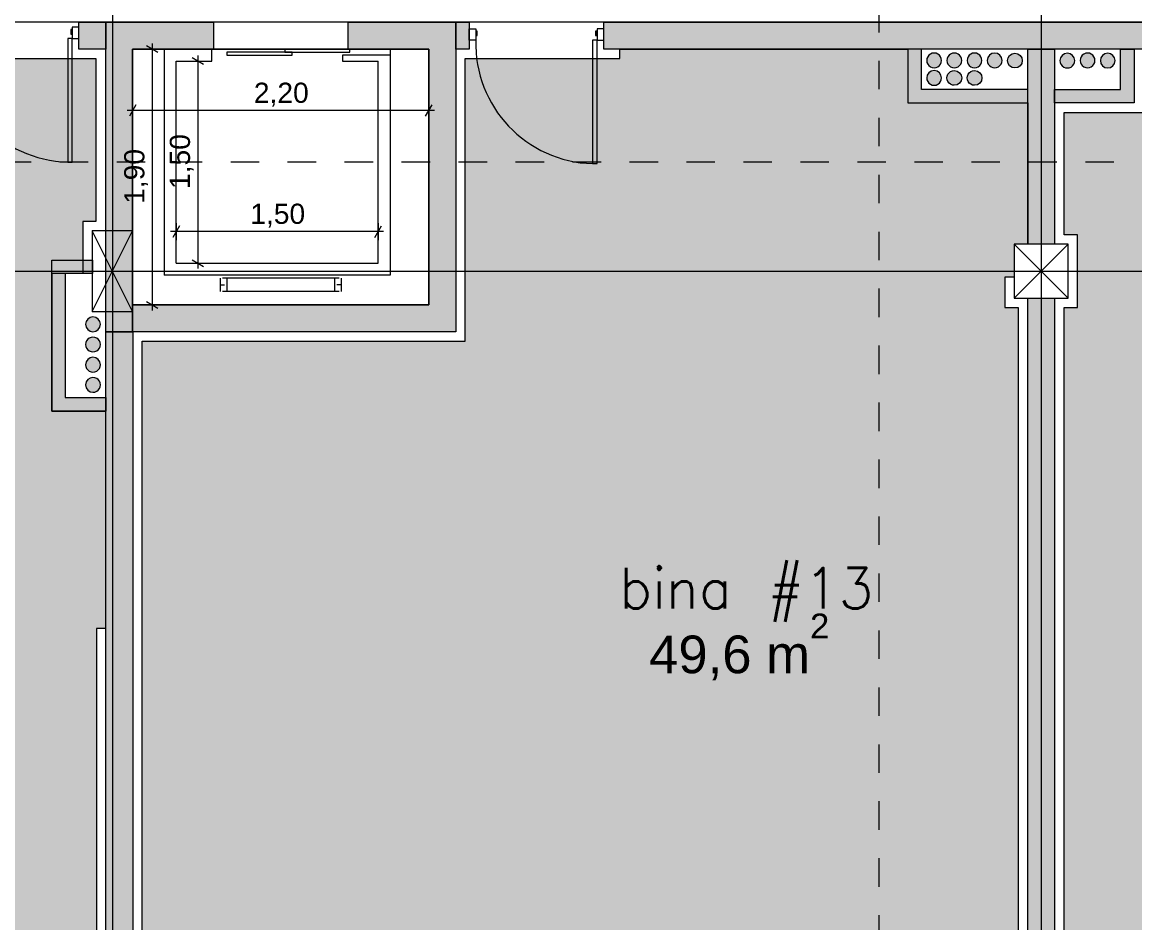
# Model space of a CAD drawing. Header units: metres. Extents: x 476297 to 476657, y 4620828 to 4621206.
# Drawn here: x 476417.79 to 476426.05, y 4621104.11 to 4621110.8 of the extents above; entities that cross this region are included whole.
import ezdxf

# ---------------------------------------------------------------- set-up
doc = ezdxf.new("R2010")
doc.units = ezdxf.units.M
doc.header["$MEASUREMENT"] = 0
doc.linetypes.add('Dashed', pattern=[0.42333333333324, 0.21166666666662, -0.21166666666662])
for name, color, linetype in [('2D Drafting - General_Pen_No__1', 7, 'Continuous'), ('2D Drafting - General_Pen_No__1_Pen_No__7', 7, 'Continuous'), ('2D Drafting - General_Pen_No__250_Pen_No__7', 7, 'Continuous'), ('Annotation - Text_Pen_No__7', 7, 'Continuous'), ('Doors_Pen_No__7_Pen_No__7', 7, 'Continuous'), ('G-Anno-Nplt', 7, 'Continuous'), ('New0_Pen_No__250', 7, 'Continuous'), ('New2D Drafting - General_Pen_No__250_Pen_No__7', 7, 'Continuous'), ('NewR03_Nakveti', 7, 'Continuous'), ('Newshenobebi', 7, 'Continuous'), ('shaxtebi da milebi_Pen_No__1_Pen_No__1', 7, 'Continuous'), ('shaxtebi da milebi_Pen_No__5_Pen_No__5', 7, 'Continuous'), ('zoma', 7, 'Continuous'), ('zoma_Pen_No__5', 7, 'Continuous')]:
    doc.layers.add(name, color=color, linetype=linetype)
doc.styles.add('GENERATED_STYLE_1', font='arial.ttf')
doc.styles.add('GENERATED_STYLE_2', font='arial.ttf')
doc.dimstyles.new('GENERATED_STYLE__1', dxfattribs={"dimtxt": 0.2, "dimasz": 0.0644213309708986, "dimexe": 0.18, "dimexo": 0.003, "dimgap": 0.09, "dimtad": 1, "dimtih": 1, "dimtoh": 1, "dimzin": 0, "dimdsep": 46, "dimtxsty": 'GENERATED_STYLE_2', "dimblk": 'ARROWHEAD_2', "dimblk1": 'ARROWHEAD_2', "dimblk2": 'ARROWHEAD_2', "dimcen": 0.09, "dimclrd": 142, "dimclre": 142, "dimclrt": 142, "dimadec": 0, "dimazin": 0, "dimtfac": 1, "dimtdec": 4, "dimtmove": 0, "dimatfit": 3, "dimfxl": 1, "dimtolj": 1, "dimtzin": 0, "dimarcsym": 0})
doc.dimstyles.new('GENERATED_STYLE__7', dxfattribs={"dimtxt": 0.15, "dimasz": 0.0644213309708986, "dimexe": 0.18, "dimexo": 0.003, "dimgap": 0.09, "dimtad": 1, "dimzin": 0, "dimdsep": 46, "dimtxsty": 'GENERATED_STYLE_2', "dimblk": 'ARROWHEAD_2', "dimblk1": 'ARROWHEAD_2', "dimblk2": 'ARROWHEAD_2', "dimcen": 0.09, "dimclrd": 142, "dimclre": 142, "dimclrt": 142, "dimadec": 0, "dimazin": 0, "dimtfac": 1, "dimtdec": 4, "dimtmove": 0, "dimatfit": 3, "dimfxl": 1, "dimtolj": 1, "dimtzin": 0, "dimarcsym": 0})
doc.dimstyles.new('GENERATED_STYLE__8', dxfattribs={"dimtxt": 0.15, "dimasz": 0.0644213309708986, "dimexe": 0.18, "dimexo": 0.003, "dimgap": 0.09, "dimtad": 1, "dimtih": 1, "dimtoh": 1, "dimzin": 0, "dimdsep": 46, "dimtxsty": 'GENERATED_STYLE_2', "dimblk": 'ARROWHEAD_2', "dimblk1": 'ARROWHEAD_2', "dimblk2": 'ARROWHEAD_2', "dimcen": 0.09, "dimclrd": 142, "dimclre": 142, "dimclrt": 142, "dimadec": 0, "dimazin": 0, "dimtfac": 1, "dimtdec": 4, "dimtmove": 0, "dimatfit": 3, "dimfxl": 1, "dimtolj": 1, "dimtzin": 0, "dimarcsym": 0})

# ---------------------------------------------------------------- blocks, each defined once
blk = doc.blocks.new('*D300', base_point=(476844.5271483883, 4621385.791044046))
at = {"layer": 'zoma', "color": 142, "linetype": 'Continuous', "lineweight": 0, "transparency": 16777216}
for p, q in [((476418.6865897634, 4621110.598320831), (476418.8137371272, 4621110.598320849)), ((476418.7925459034, 4621110.573851336), (476418.7077809873, 4621110.622790344)), ((476418.7501634395, 4621110.63977088), (476418.7501634453, 4621110.59832084)), ((476418.7501634453, 4621110.59832084), (476418.7501637125, 4621108.698555743)), ((476418.6865900307, 4621108.698555734), (476418.8137373944, 4621108.698555752)), ((476418.7077812545, 4621108.723025247), (476418.7925461706, 4621108.674086239)), ((476418.7501637125, 4621108.698555743), (476418.7501637184, 4621108.657105703))]:
    blk.add_line(p, q, dxfattribs=at)
at = {"layer": 'zoma', "color": 142, "lineweight": 0, "transparency": 16777216, "insert": (476418.7201636058, 4621109.448894781), "char_height": 0.15, "attachment_point": 7, "rotation": 90.00000805971227, "style": 'GENERATED_STYLE_2'}
blk.add_mtext('\\A1;{\\pql;\\fArial CYR|b0|i0|c204|p34;1,90}', dxfattribs=at)
blk = doc.blocks.new('ARROWHEAD_2')
at = {"color": 0, "linetype": 'Continuous', "lineweight": 0}
for p, q in [((0, 0), (-1, 0)), ((-0.3781315, -0.655), (0.3781315, 0.655))]:
    blk.add_line(p, q, dxfattribs=at)
blk = doc.blocks.new('*D301', base_point=(476844.5271483883, 4621385.791044046))
at = {"layer": 'zoma', "color": 142, "linetype": 'Continuous', "lineweight": 0, "transparency": 16777216}
for p, q in [((476418.6297144373, 4621110.184089177), (476418.5807754289, 4621110.099324262)), ((476418.6052449241, 4621110.205280402), (476418.605244942, 4621110.078133037)), ((476420.7807754289, 4621110.099324571), (476420.8297144373, 4621110.184089487)), ((476420.8052449242, 4621110.205280711), (476420.805244942, 4621110.078133347)), ((476418.6052449331, 4621110.141706719), (476418.5637948925, 4621110.141706713)), ((476420.8052449331, 4621110.141707029), (476418.6052449331, 4621110.141706719)), ((476420.8466949736, 4621110.141707035), (476420.8052449331, 4621110.141707029))]:
    blk.add_line(p, q, dxfattribs=at)
at = {"layer": 'zoma', "color": 142, "lineweight": 0, "transparency": 16777216, "insert": (476419.5057014229, 4621110.171706847), "char_height": 0.15, "attachment_point": 7, "rotation": 8.059712223221694e-06, "style": 'GENERATED_STYLE_2'}
blk.add_mtext('\\A1;{\\pql;\\fArial CYR|b0|i0|c204|p34;2,20}', dxfattribs=at)
blk = doc.blocks.new('*D302', base_point=(476844.5271483883, 4621385.791044046))
at = {"layer": 'zoma', "color": 142, "linetype": 'Continuous', "lineweight": 0, "transparency": 16777216}
for p, q in [((476419.0255276155, 4621110.508869683), (476419.1526749793, 4621110.508869701)), ((476419.1314837554, 4621110.484400188), (476419.0467188394, 4621110.533339196)), ((476419.0891012916, 4621110.550319733), (476419.0891012974, 4621110.508869692)), ((476419.0891012974, 4621110.508869692), (476419.0891015084, 4621109.008869692)), ((476419.0255278265, 4621109.008869683), (476419.1526751903, 4621109.008869701)), ((476419.0467190504, 4621109.033339196), (476419.1314839664, 4621108.984400188)), ((476419.0891015084, 4621109.008869692), (476419.0891015143, 4621108.967419651))]:
    blk.add_line(p, q, dxfattribs=at)
at = {"layer": 'zoma', "color": 142, "lineweight": 0, "transparency": 16777216, "insert": (476419.0591014298, 4621109.559326182), "char_height": 0.15, "attachment_point": 7, "rotation": 90.00000805971227, "style": 'GENERATED_STYLE_2'}
blk.add_mtext('\\A1;{\\pql;\\fArial CYR|b0|i0|c204|p34;1,50}', dxfattribs=at)
blk = doc.blocks.new('*D303', base_point=(476844.5271483883, 4621385.791044046))
at = {"layer": 'zoma', "color": 142, "linetype": 'Continuous', "lineweight": 0, "transparency": 16777216}
for p, q in [((476418.9286296081, 4621109.242284677), (476418.8871795675, 4621109.242284671)), ((476418.9530991123, 4621109.284667135), (476418.9041601039, 4621109.199902219)), ((476418.9286295992, 4621109.305858359), (476418.9286296171, 4621109.178710995)), ((476420.4286296081, 4621109.242284888), (476418.9286296081, 4621109.242284677)), ((476420.4041601039, 4621109.19990243), (476420.4530991123, 4621109.284667346)), ((476420.4286295992, 4621109.30585857), (476420.4286296171, 4621109.178711207)), ((476420.4700796487, 4621109.242284894), (476420.4286296081, 4621109.242284888))]:
    blk.add_line(p, q, dxfattribs=at)
at = {"layer": 'zoma', "color": 142, "lineweight": 0, "transparency": 16777216, "insert": (476419.479086098, 4621109.272284755), "char_height": 0.15, "attachment_point": 7, "rotation": 8.059712223221694e-06, "style": 'GENERATED_STYLE_2'}
blk.add_mtext('\\A1;{\\pql;\\fArial CYR|b0|i0|c204|p34;1,50}', dxfattribs=at)
blk = doc.blocks.new('*D412', base_point=(476844.5271483883, 4621385.791044046))
at = {"layer": 'zoma', "color": 142, "linetype": 'Continuous', "lineweight": 0, "transparency": 16777216}
for p, q in [((476411.7787695724, 4621137.361237786), (476411.7298305522, 4621137.276472877)), ((476411.7543000623, 4621137.25528165), (476411.7543000623, 4621137.382429013)), ((476418.2787695724, 4621137.361237786), (476418.2298305521, 4621137.276472877)), ((476418.2543000623, 4621137.25528165), (476418.2543000623, 4621137.382429013)), ((476411.7543000623, 4621137.318855331), (476418.2543000623, 4621137.318855331))]:
    blk.add_line(p, q, dxfattribs=at)
at = {"layer": 'zoma', "color": 142, "lineweight": 0, "transparency": 16777216, "char_height": 0.2, "attachment_point": 7, "style": 'GENERATED_STYLE_2'}
for s, insert in [('\\A1;{\\pql;\\fArial CYR|b0|i0|c204|p34;6,50}', (476414.7382420563, 4621137.358855332)), ('\\A1;{\\pql;\\fArial CYR|b0|i0|c204|p34;0,40}', (476417.6976870056, 4621137.358855332))]:
    blk.add_mtext(s, dxfattribs=dict(at, insert=insert))
blk = doc.blocks.new('*D413', base_point=(476844.5271483883, 4621385.791044046))
at = {"layer": 'zoma', "color": 142, "linetype": 'Continuous', "lineweight": 0, "transparency": 16777216}
for p, q in [((476418.2787695724, 4621137.361237786), (476418.2298305521, 4621137.276472877)), ((476418.2543000623, 4621137.25528165), (476418.2543000623, 4621137.382429013)), ((476418.6787695724, 4621137.361237786), (476418.6298305521, 4621137.276472877)), ((476418.6543000623, 4621137.25528165), (476418.6543000623, 4621137.382429013)), ((476418.2543000623, 4621137.318855331), (476418.6543000623, 4621137.318855331))]:
    blk.add_line(p, q, dxfattribs=at)
blk = doc.blocks.new('*D414', base_point=(476844.5271483883, 4621385.791044046))
at = {"layer": 'zoma', "color": 142, "linetype": 'Continuous', "lineweight": 0, "transparency": 16777216}
for p, q in [((476418.6787695724, 4621137.361237786), (476418.6298305521, 4621137.276472877)), ((476418.6543000623, 4621137.25528165), (476418.6543000623, 4621137.382429013)), ((476425.1787695724, 4621137.361237786), (476425.1298305521, 4621137.276472877)), ((476425.1543000623, 4621137.25528165), (476425.1543000623, 4621137.382429013)), ((476418.6543000623, 4621137.318855331), (476425.1543000623, 4621137.318855331))]:
    blk.add_line(p, q, dxfattribs=at)
at = {"layer": 'zoma', "color": 142, "lineweight": 0, "transparency": 16777216, "char_height": 0.2, "attachment_point": 7, "style": 'GENERATED_STYLE_2'}
for s, insert in [('\\A1;{\\pql;\\fArial CYR|b0|i0|c204|p34;6,50}', (476421.6382420563, 4621137.358855332)), ('\\A1;{\\pql;\\fArial CYR|b0|i0|c204|p34;0,40}', (476424.5976870056, 4621137.358855332))]:
    blk.add_mtext(s, dxfattribs=dict(at, insert=insert))
blk = doc.blocks.new('*D415', base_point=(476844.5271483883, 4621385.791044046))
at = {"layer": 'zoma', "color": 142, "linetype": 'Continuous', "lineweight": 0, "transparency": 16777216}
for p, q in [((476425.1787695724, 4621137.361237786), (476425.1298305521, 4621137.276472877)), ((476425.1543000623, 4621137.25528165), (476425.1543000623, 4621137.382429013)), ((476425.5787695724, 4621137.361237786), (476425.5298305522, 4621137.276472877)), ((476425.5543000623, 4621137.25528165), (476425.5543000623, 4621137.382429013)), ((476425.1543000623, 4621137.318855331), (476425.5543000623, 4621137.318855331))]:
    blk.add_line(p, q, dxfattribs=at)
blk = doc.blocks.new('*D416', base_point=(476844.5271483883, 4621385.791044046))
at = {"layer": 'zoma', "color": 142, "linetype": 'Continuous', "lineweight": 0, "transparency": 16777216}
for p, q in [((476425.5787695724, 4621137.361237786), (476425.5298305522, 4621137.276472877)), ((476425.5543000623, 4621137.25528165), (476425.5543000623, 4621137.382429013)), ((476432.0787695724, 4621137.361237786), (476432.0298305522, 4621137.276472877)), ((476432.0543000623, 4621137.25528165), (476432.0543000623, 4621137.382429013)), ((476425.5543000623, 4621137.318855331), (476432.0543000623, 4621137.318855331))]:
    blk.add_line(p, q, dxfattribs=at)
at = {"layer": 'zoma', "color": 142, "lineweight": 0, "transparency": 16777216, "char_height": 0.2, "attachment_point": 7, "style": 'GENERATED_STYLE_2'}
for s, insert in [('\\A1;{\\pql;\\fArial CYR|b0|i0|c204|p34;6,50}', (476428.5382420563, 4621137.358855332)), ('\\A1;{\\pql;\\fArial CYR|b0|i0|c204|p34;0,40}', (476431.4976870056, 4621137.358855332))]:
    blk.add_mtext(s, dxfattribs=dict(at, insert=insert))
blk = doc.blocks.new('*D870', base_point=(476844.5271483883, 4621385.791044046))
at = {"layer": 'zoma', "color": 142, "linetype": 'Continuous', "lineweight": 0, "transparency": 16777216}
for p, q in [((476419.9309247581, 4621116.017628189), (476419.9798637784, 4621116.102393098)), ((476419.9553942683, 4621116.123584325), (476419.9553942683, 4621115.996436962)), ((476421.3309247561, 4621116.017628189), (476421.3798637764, 4621116.102393098)), ((476421.3553942663, 4621116.123584325), (476421.3553942663, 4621115.996436962)), ((476421.3553942663, 4621116.060010644), (476419.9553942683, 4621116.060010644)), ((476421.3968443068, 4621116.060010644), (476421.3553942663, 4621116.060010644))]:
    blk.add_line(p, q, dxfattribs=at)
at = {"layer": 'zoma', "color": 142, "lineweight": 0, "transparency": 16777216, "insert": (476420.4558507613, 4621116.090010645), "char_height": 0.15, "attachment_point": 7, "style": 'GENERATED_STYLE_2'}
blk.add_mtext('\\A1;{\\pql;\\fArial CYR|b0|i0|c204|p34;1,40}', dxfattribs=at)
blk = doc.blocks.new('*D871', base_point=(476844.5271483883, 4621385.791044046))
at = {"layer": 'zoma', "color": 142, "linetype": 'Continuous', "lineweight": 0, "transparency": 16777216}
for p, q in [((476419.8309247581, 4621116.017628189), (476419.8798637784, 4621116.102393098)), ((476419.8553942683, 4621116.123584325), (476419.8553942683, 4621115.996436962)), ((476419.9309247581, 4621116.017628189), (476419.9798637784, 4621116.102393098)), ((476419.9553942683, 4621116.123584325), (476419.9553942683, 4621115.996436962)), ((476419.9553942683, 4621116.060010644), (476419.8553942683, 4621116.060010644))]:
    blk.add_line(p, q, dxfattribs=at)
blk = doc.blocks.new('*D872', base_point=(476844.5271483883, 4621385.791044046))
at = {"layer": 'zoma', "color": 142, "linetype": 'Continuous', "lineweight": 0, "transparency": 16777216}
for p, q in [((476418.4798636379, 4621116.102393098), (476418.4309246176, 4621116.017628189)), ((476418.4553941278, 4621116.123584325), (476418.4553941278, 4621115.996436962)), ((476419.8309247581, 4621116.017628189), (476419.8798637784, 4621116.102393098)), ((476419.8553942683, 4621116.123584325), (476419.8553942683, 4621115.996436962)), ((476418.4553941278, 4621116.060010644), (476418.4139440872, 4621116.060010644)), ((476419.8553942683, 4621116.060010644), (476418.4553941278, 4621116.060010644))]:
    blk.add_line(p, q, dxfattribs=at)
at = {"layer": 'zoma', "color": 142, "lineweight": 0, "transparency": 16777216, "char_height": 0.15, "attachment_point": 7, "style": 'GENERATED_STYLE_2'}
for s, insert in [('\\A1;{\\pql;\\fArial CYR|b0|i0|c204|p34;0,10}', (476419.7058507623, 4621116.300010653)), ('\\A1;{\\pql;\\fArial CYR|b0|i0|c204|p34;1,40}', (476418.9558506921, 4621116.090010645))]:
    blk.add_mtext(s, dxfattribs=dict(at, insert=insert))

msp = doc.modelspace()

# ---------------------------------------------------------------- hatches: boundary and pattern name
at = {"layer": '2D Drafting - General_Pen_No__250_Pen_No__7', "linetype": 'Continuous', "lineweight": 0}
for points in [[(476418.4054845863, 4621110.598555684), (476418.2054847891, 4621110.598555655), (476418.2054847609, 4621110.798555656), (476418.4054845581, 4621110.798555685)], [(476421.1052448397, 4621110.798556064), (476421.1052448679, 4621110.598556063), (476421.0052448688, 4621110.598556049), (476421.0052448407, 4621110.79855605)], [(476427.1052738623, 4621110.798556909), (476427.1052738904, 4621110.598556908), (476422.1052448686, 4621110.598556204), (476422.1052448405, 4621110.798556205)], [(476424.4650102873, 4621110.598556534), (476424.3648224555, 4621110.59855652), (476424.3648225117, 4621110.19855652), (476425.2550100407, 4621110.198556646), (476425.2550100266, 4621110.298556642), (476424.4650103393, 4621110.29855653)], [(476425.2550101883, 4621109.148556648), (476425.2550099844, 4621110.598556647), (476425.4550099695, 4621110.598556675), (476425.4550101735, 4621109.148556676)], [(476425.9450096666, 4621110.598556744), (476426.0451974984, 4621110.598556758), (476426.0451975547, 4621110.198556758), (476425.4550100258, 4621110.198556676), (476425.4550100117, 4621110.298556671), (476425.945009699, 4621110.29855674)], [(476418.3058039207, 4621109.030532153), (476418.3058039207, 4621108.930532136), (476418.1043388421, 4621108.930532153), (476418.1043389759, 4621108.00855442), (476418.4054849565, 4621108.008554471), (476418.4054849565, 4621107.908366637), (476418.0043389758, 4621107.908366587), (476418.0043388588, 4621108.930532136), (476418.0043388588, 4621109.030532153)], [(476425.2550111589, 4621102.248556647), (476425.2550102446, 4621108.748556648), (476425.4550102298, 4621108.748556676), (476425.4550111441, 4621102.248556675)], [(476418.4054857608, 4621102.248555684), (476418.4054848817, 4621108.498555694), (476418.6054848668, 4621108.498555722), (476418.605485746, 4621102.248555712)]]:
    msp.add_hatch(color=7, dxfattribs=at).paths.add_polyline_path(points)
at = {"layer": 'G-Anno-Nplt', "linetype": 'Continuous', "lineweight": 0}
for points in [[(476425.5250101837, 4621110.12855661), (476426.1151976641, 4621110.12855661), (476426.1151975134, 4621110.528557009), (476427.1752738266, 4621110.52855714), (476427.1752736759, 4621112.228556987), (476429.1750530668, 4621112.228557137), (476429.1750530668, 4621112.298557124), (476431.8550098014, 4621112.298557577), (476431.8550098014, 4621111.678369677), (476432.1850100435, 4621111.678369828), (476432.2550098803, 4621111.678369828), (476432.2550100309, 4621110.398557616), (476432.1850101941, 4621110.398557616), (476432.1850101941, 4621109.80026956), (476431.7850102659, 4621109.800269409), (476431.7850104165, 4621108.978081666), (476431.98501023, 4621108.978081666), (476431.98501023, 4621108.708369607), (476432.1850103448, 4621108.708369607), (476432.1850112487, 4621102.31855756), (476431.9850111339, 4621102.31855756), (476431.9850111339, 4621102.188615884), (476425.6250112203, 4621102.18861498), (476425.6250112203, 4621102.318556655), (476425.5250112383, 4621102.318556655), (476425.5250103344, 4621108.67855672), (476425.6250106178, 4621108.67855672), (476425.6250104671, 4621109.218556623), (476425.5250103344, 4621109.218556623)], [(476425.255010227, 4621109.148556638), (476425.1550102219, 4621109.148556624), (476425.1550102565, 4621108.902972638), (476425.0850102403, 4621108.902972628), (476425.0850102719, 4621108.678556704), (476425.1850102769, 4621108.678556718), (476425.1850112969, 4621102.318556662), (476425.0850111827, 4621102.318556648), (476425.0850112108, 4621102.119405809), (476418.7250111541, 4621102.119404915), (476418.7250111261, 4621102.318666143), (476418.675485756, 4621102.318666136), (476418.6754848965, 4621108.428555732), (476421.0752451741, 4621108.428556069), (476421.0752448787, 4621110.52855617), (476422.2252448723, 4621110.528556331), (476422.2252448625, 4621110.598556221), (476424.3648224555, 4621110.598556522), (476424.3645489218, 4621110.198556501), (476425.2550100792, 4621110.198556627)], [(476418.4043392095, 4621106.292169006), (476418.3354851684, 4621106.292168995), (476418.3354857274, 4621102.318555839), (476418.1850110879, 4621102.318555818), (476418.185011116, 4621102.118614013), (476415.3250110978, 4621102.118613611), (476415.3250108727, 4621103.718491927), (476411.7250109653, 4621103.718491421), (476411.7250102676, 4621108.678554796), (476411.8250103068, 4621108.67855481), (476411.8250102308, 4621109.218554997), (476411.7250101916, 4621109.218554983), (476411.7250101115, 4621109.788367153), (476412.1250100177, 4621109.78836721), (476412.1250099135, 4621110.528411963), (476418.3318073559, 4621110.528578632), (476418.3318075261, 4621109.318555675), (476418.235010157, 4621109.318555661), (476418.2350102116, 4621108.930532206), (476418.004338807, 4621108.930532173), (476418.0043389507, 4621107.908366587), (476418.4043389822, 4621107.908366643)]]:
    msp.add_hatch(color=167, dxfattribs=at).paths.add_polyline_path(points)
at = {"layer": 'New2D Drafting - General_Pen_No__250_Pen_No__7', "linetype": 'Continuous', "lineweight": 0}
for points in [[(476418.4052451836, 4621108.498555694), (476418.4052451554, 4621108.698555699), (476418.40524486, 4621110.798555685), (476419.2052448466, 4621110.798555797), (476419.2052448748, 4621110.598555827), (476418.6052448934, 4621110.598555742), (476418.6052451607, 4621108.698555727), (476418.6052451888, 4621108.498555722)], [(476418.6052451642, 4621108.498555722), (476418.6052451361, 4621108.698555706), (476420.8052451517, 4621108.698556015), (476420.8052448844, 4621110.598556042), (476420.2052448537, 4621110.598555957), (476420.2052448256, 4621110.798555941), (476421.0052448407, 4621110.798556054), (476421.0052451642, 4621108.498556059), (476420.8052451798, 4621108.498556031)]]:
    msp.add_hatch(color=154, dxfattribs=at).paths.add_polyline_path(points)
at = {"layer": 'shaxtebi da milebi_Pen_No__1_Pen_No__1', "linetype": 'Continuous', "lineweight": 0}
for points in [[(476425.1050102992, 4621110.513556625, -0.9999999999999999), (476425.2150102996, 4621110.513556642, -0.9999999999999999)], [(476425.6050096786, 4621110.513556695, 0.9999999999999999), (476425.4950096782, 4621110.513556682, 0.9999999999999999)], [(476418.31048488, 4621108.49855593, -0.9999999999999999), (476418.3104848657, 4621108.608555931, -0.9999999999999999)]]:
    msp.add_hatch(color=1, dxfattribs=at).paths.add_polyline_path(points)
at = {"layer": 'shaxtebi da milebi_Pen_No__5_Pen_No__5', "linetype": 'Continuous', "lineweight": 0}
for color, points in [(5, [(476424.5050234186, 4621110.514757881, 0.9999999999999999), (476424.6150234198, 4621110.514757897, 0.9999999999999999)]), (5, [(476424.6550234186, 4621110.514757881, 0.9999999999999999), (476424.7650234199, 4621110.514757897, 0.9999999999999999)]), (5, [(476424.8050234186, 4621110.514757881, 0.9999999999999999), (476424.9150234199, 4621110.514757897, 0.9999999999999999)]), (5, [(476424.9550234186, 4621110.514757881, 0.9999999999999999), (476425.0650234199, 4621110.514757897, 0.9999999999999999)]), (5, [(476425.6449965597, 4621110.514757883, 0.9999999999999999), (476425.7549965609, 4621110.514757899, 0.9999999999999999)]), (251, [(476425.8500096713, 4621110.568556731, 0.9999999999999999), (476425.8500096861, 4621110.458556729, 0.9999999999999999)]), (5, [(476424.5050234405, 4621110.384819481, 0.9999999999999999), (476424.6150234417, 4621110.384819497, 0.9999999999999999)]), (251, [(476424.7100234302, 4621110.439757869, -0.9999999999999999), (476424.7100234464, 4621110.329757867, -0.9999999999999999)]), (251, [(476424.8600234302, 4621110.439757889, -0.9999999999999999), (476424.8600234463, 4621110.329757888, -0.9999999999999999)]), (5, [(476418.2554848986, 4621108.403555917, 0.9999999999999999), (476418.3654848999, 4621108.403555932, 0.9999999999999999)]), (5, [(476418.2554848986, 4621108.253555916, 0.9999999999999999), (476418.3654848999, 4621108.253555931, 0.9999999999999999)]), (251, [(476418.3104849486, 4621108.048555923, 0.9999999999999999), (476418.3104849325, 4621108.158555924, 0.9999999999999999)])]:
    msp.add_hatch(color=color, dxfattribs=at).paths.add_polyline_path(points)

# ---------------------------------------------------------------- linework, layer by layer
at = {"layer": '2D Drafting - General_Pen_No__1', "color": 7, "linetype": 'Continuous', "lineweight": 0}
for p, q in [((476418.6050102512, 4621108.648555713), (476418.3050101668, 4621109.24855567)), ((476418.3050102512, 4621108.64855567), (476418.6050101668, 4621109.248555712)), ((476425.5550102372, 4621108.74855669), (476425.1550101809, 4621109.148556634)), ((476425.1550102372, 4621108.748556634), (476425.5550101809, 4621109.14855669))]:
    msp.add_line(p, q, dxfattribs=at)
at = {"layer": '2D Drafting - General_Pen_No__1', "color": 7, "linetype": 'Continuous', "lineweight": 0, "flags": 128}
for points in [[(476418.3050102512, 4621108.64855567), (476418.6050102512, 4621108.648555713), (476418.6050101668, 4621109.248555712), (476418.3050101668, 4621109.24855567)], [(476425.1550102372, 4621108.748556634), (476425.5550102372, 4621108.74855669), (476425.5550101809, 4621109.14855669), (476425.1550101809, 4621109.148556634)]]:
    msp.add_lwpolyline(points, close=True, dxfattribs=at)
at = {"layer": '2D Drafting - General_Pen_No__1_Pen_No__7', "color": 7, "linetype": 'Continuous', "lineweight": 0}
for centre, radius, start, end in [((476418.1477625627, 4621110.652499227), 0.8932388108568399, 178.3962020567489, 268.3962020567416), ((476422.0475226439, 4621110.64051091), 0.8932388108567278, 178.3962020567414, 268.3962020567414)]:
    msp.add_arc(centre, radius, start, end, dxfattribs=at)
at = {"layer": '2D Drafting - General_Pen_No__250_Pen_No__7', "color": 7, "linetype": 'Continuous', "lineweight": 0, "flags": 128}
for points in [[(476418.4054845863, 4621110.598555684), (476418.2054847891, 4621110.598555655), (476418.2054847609, 4621110.798555656), (476418.4054845581, 4621110.798555685)], [(476421.1052448397, 4621110.798556064), (476421.1052448679, 4621110.598556063), (476421.0052448688, 4621110.598556049), (476421.0052448407, 4621110.79855605)], [(476427.1052738623, 4621110.798556909), (476427.1052738904, 4621110.598556908), (476422.1052448686, 4621110.598556204), (476422.1052448405, 4621110.798556205)], [(476424.4650102873, 4621110.598556534), (476424.3648224555, 4621110.59855652), (476424.3648225117, 4621110.19855652), (476425.2550100407, 4621110.198556646), (476425.2550100266, 4621110.298556642), (476424.4650103393, 4621110.29855653)], [(476425.2550101883, 4621109.148556648), (476425.2550099844, 4621110.598556647), (476425.4550099695, 4621110.598556675), (476425.4550101735, 4621109.148556676)], [(476425.9450096666, 4621110.598556744), (476426.0451974984, 4621110.598556758), (476426.0451975547, 4621110.198556758), (476425.4550100258, 4621110.198556676), (476425.4550100117, 4621110.298556671), (476425.945009699, 4621110.29855674)], [(476418.3058039207, 4621109.030532153), (476418.3058039207, 4621108.930532136), (476418.1043388421, 4621108.930532153), (476418.1043389759, 4621108.00855442), (476418.4054849565, 4621108.008554471), (476418.4054849565, 4621107.908366637), (476418.0043389758, 4621107.908366587), (476418.0043388588, 4621108.930532136), (476418.0043388588, 4621109.030532153)], [(476425.2550111589, 4621102.248556647), (476425.2550102446, 4621108.748556648), (476425.4550102298, 4621108.748556676), (476425.4550111441, 4621102.248556675)], [(476418.4054857608, 4621102.248555684), (476418.4054848817, 4621108.498555694), (476418.6054848668, 4621108.498555722), (476418.605485746, 4621102.248555712)]]:
    msp.add_lwpolyline(points, close=True, dxfattribs=at)
at = {"layer": 'Doors_Pen_No__7_Pen_No__7', "color": 7, "linetype": 'Continuous', "lineweight": 0, "flags": 128}
for points in [[(476418.1560958803, 4621110.744165896), (476418.1449847689, 4621110.744165895), (476418.1449847736, 4621110.710832561), (476418.156095884, 4621110.710832562)], [(476418.205484766, 4621110.762165903), (476418.1560958778, 4621110.762165896), (476418.1560958888, 4621110.677499229), (476418.205484778, 4621110.677499237)], [(476421.1052448475, 4621110.750177449), (476421.1546337367, 4621110.750177455), (476421.1546337486, 4621110.665510788), (476421.1052448585, 4621110.665510781)], [(476421.1657448506, 4621110.732177457), (476421.1546337393, 4621110.732177455), (476421.1546337439, 4621110.698844121), (476421.1657448544, 4621110.698844123)], [(476422.0558559616, 4621110.732177578), (476422.0447448502, 4621110.732177577), (476422.0447448549, 4621110.698844244), (476422.0558559653, 4621110.698844245)], [(476422.1052448473, 4621110.750177586), (476422.055855959, 4621110.750177578), (476422.05585597, 4621110.665510911), (476422.1052448592, 4621110.665510919)], [(476418.1560958888, 4621110.677499229), (476418.1227625555, 4621110.677499224), (476418.1227626819, 4621109.759610336), (476418.1560960151, 4621109.759610341)], [(476422.05585597, 4621110.665510911), (476422.0225226368, 4621110.665510907), (476422.0225227631, 4621109.747622019), (476422.0558560963, 4621109.747622023)]]:
    msp.add_lwpolyline(points, close=True, dxfattribs=at)
at = {"layer": 'G-Anno-Nplt', "color": 7, "linetype": 'Continuous', "lineweight": 0, "flags": 128}
msp.add_lwpolyline([(476432.2550098803, 4621111.678369828), (476432.2550100309, 4621110.398557616), (476432.1850101941, 4621110.398557616), (476432.1850101941, 4621109.80026956), (476431.7850102659, 4621109.800269409), (476431.7850104165, 4621108.978081666), (476431.98501023, 4621108.978081666), (476431.98501023, 4621108.708369607), (476432.1850103448, 4621108.708369607), (476432.1850112487, 4621102.31855756), (476431.9850111339, 4621102.31855756), (476431.9850111339, 4621102.188615884), (476425.6250112203, 4621102.18861498), (476425.6250112203, 4621102.318556655), (476425.5250112383, 4621102.318556655), (476425.5250103344, 4621108.67855672), (476425.6250106178, 4621108.67855672), (476425.6250104671, 4621109.218556623), (476425.5250103344, 4621109.218556623), (476425.5250101837, 4621110.12855661), (476426.1151976641, 4621110.12855661), (476426.1151975134, 4621110.528557009), (476427.1752738266, 4621110.52855714), (476427.1752736759, 4621112.228556987)], dxfattribs=at)
for points in [[(476425.255010227, 4621109.148556638), (476425.1550102219, 4621109.148556624), (476425.1550102565, 4621108.902972638), (476425.0850102403, 4621108.902972628), (476425.0850102719, 4621108.678556704), (476425.1850102769, 4621108.678556718), (476425.1850112969, 4621102.318556662), (476425.0850111827, 4621102.318556648), (476425.0850112108, 4621102.119405809), (476418.7250111541, 4621102.119404915), (476418.7250111261, 4621102.318666143), (476418.675485756, 4621102.318666136), (476418.6754848965, 4621108.428555732), (476421.0752451741, 4621108.428556069), (476421.0752448787, 4621110.52855617), (476422.2252448723, 4621110.528556331), (476422.2252448625, 4621110.598556221), (476424.3648224555, 4621110.598556522), (476424.3645489218, 4621110.198556501), (476425.2550100792, 4621110.198556627)], [(476418.4043392095, 4621106.292169006), (476418.3354851684, 4621106.292168995), (476418.3354857274, 4621102.318555839), (476418.1850110879, 4621102.318555818), (476418.185011116, 4621102.118614013), (476415.3250110978, 4621102.118613611), (476415.3250108727, 4621103.718491927), (476411.7250109653, 4621103.718491421), (476411.7250102676, 4621108.678554796), (476411.8250103068, 4621108.67855481), (476411.8250102308, 4621109.218554997), (476411.7250101916, 4621109.218554983), (476411.7250101115, 4621109.788367153), (476412.1250100177, 4621109.78836721), (476412.1250099135, 4621110.528411963), (476418.3318073559, 4621110.528578632), (476418.3318075261, 4621109.318555675), (476418.235010157, 4621109.318555661), (476418.2350102116, 4621108.930532206), (476418.004338807, 4621108.930532173), (476418.0043389507, 4621107.908366587), (476418.4043389822, 4621107.908366643)]]:
    msp.add_lwpolyline(points, close=True, dxfattribs=at)
at = {"layer": 'New0_Pen_No__250', "color": 7, "linetype": 'Continuous', "lineweight": 0, "flags": 128}
msp.add_lwpolyline([(476416.9055653765, 4621110.798556549), (476416.9055653765, 4621112.298556592), (476418.2558293153, 4621112.298556592), (476418.2558293153, 4621112.248556636), (476418.6558292676, 4621112.248556636), (476418.6558292676, 4621112.648556737), (476418.4558292914, 4621112.648556737), (476418.4558292914, 4621119.148394349), (476418.6558292676, 4621119.148394349), (476418.6558292676, 4621119.348556607), (476421.3559334824, 4621119.348556607), (476421.3559334824, 4621112.298556592), (476425.1558294598, 4621112.298556592), (476425.1558293108, 4621112.248556636), (476425.5558292631, 4621112.248556636), (476425.5558292631, 4621112.298556592), (476426.9060932018, 4621112.298556592), (476426.9060932018, 4621110.798556549)], close=True, dxfattribs=at)
at = {"layer": 'New2D Drafting - General_Pen_No__250_Pen_No__7', "color": 154, "linetype": 'Continuous', "lineweight": 0, "flags": 128}
for points in [[(476418.4052451836, 4621108.498555694), (476418.4052451554, 4621108.698555699), (476418.40524486, 4621110.798555685), (476419.2052448466, 4621110.798555797), (476419.2052448748, 4621110.598555827), (476418.6052448934, 4621110.598555742), (476418.6052451607, 4621108.698555727), (476418.6052451888, 4621108.498555722)], [(476418.6052451642, 4621108.498555722), (476418.6052451361, 4621108.698555706), (476420.8052451517, 4621108.698556015), (476420.8052448844, 4621110.598556042), (476420.2052448537, 4621110.598555957), (476420.2052448256, 4621110.798555941), (476421.0052448407, 4621110.798556054), (476421.0052451642, 4621108.498556059), (476420.8052451798, 4621108.498556031)]]:
    msp.add_lwpolyline(points, close=True, dxfattribs=at)
at = {"layer": 'NewR03_Nakveti', "color": 7, "linetype": 'Continuous', "lineweight": 0}
for p, q in [((476419.1935771005, 4621110.598555805), (476418.8389433187, 4621110.598555756)), ((476418.8389433187, 4621110.598555756), (476418.8389435549, 4621108.919183558)), ((476420.1636817342, 4621110.598555942), (476419.1935771005, 4621110.598555805)), ((476419.1935771131, 4621110.508869707), (476419.1935771005, 4621110.598555805)), ((476420.1636817342, 4621110.598555942), (476420.518315516, 4621110.598555991)), ((476420.518315516, 4621110.598555991), (476420.5183157522, 4621108.919183794)), ((476418.92862943, 4621110.508869669), (476419.1935771131, 4621110.508869707)), ((476418.928629641, 4621109.008869669), (476418.92862943, 4621110.508869669)), ((476420.5183155223, 4621110.553712943), (476420.1636817405, 4621110.553712892)), ((476420.1636817405, 4621110.553712892), (476420.1636817469, 4621110.508869844)), ((476420.1636817469, 4621110.508869844), (476420.42862943, 4621110.508869881)), ((476420.428629641, 4621109.008869881), (476420.42862943, 4621110.508869881)), ((476418.928629641, 4621109.008869669), (476420.428629641, 4621109.008869881)), ((476420.5183157522, 4621108.919183794), (476418.8389435549, 4621108.919183558)), ((476419.2552451141, 4621108.896995573), (476419.2552451282, 4621108.796995574)), ((476419.2552451211, 4621108.846995573), (476419.2885784545, 4621108.846995578)), ((476420.1385784475, 4621108.896995697), (476419.2719117808, 4621108.896995575)), ((476419.3052451141, 4621108.89699558), (476419.3052451282, 4621108.79699558)), ((476420.1052451141, 4621108.896995693), (476420.1052451282, 4621108.796995693)), ((476420.1552451212, 4621108.8469957), (476420.1219117878, 4621108.846995695)), ((476420.1552451141, 4621108.8969957), (476420.1552451281, 4621108.796995699)), ((476420.1385784615, 4621108.796995698), (476419.2719117948, 4621108.796995576))]:
    msp.add_line(p, q, dxfattribs=at)
for points in [[(476419.7907370438, 4621110.576134365), (476419.3056847269, 4621110.576134296), (476419.3056847301, 4621110.553712772), (476419.790737047, 4621110.55371284)], [(476420.2197355459, 4621110.59855595), (476419.734683229, 4621110.598555882), (476419.7346832321, 4621110.576134357), (476420.2197355491, 4621110.576134425)]]:
    msp.add_lwpolyline(points, close=True, dxfattribs=at)
at = {"layer": 'Newshenobebi', "color": 1, "linetype": 'Dashed', "lineweight": 0}
for points in [[(476424.1515387923, 4621099.293539609), (476424.1515387923, 4621124.122405659)], [(476436.9018094787, 4621109.759512252), (476385.8285962069, 4621109.759512252)]]:
    msp.add_lwpolyline(points, dxfattribs=at)
at = {"layer": 'Newshenobebi', "color": 7, "linetype": 'Continuous', "lineweight": 0}
msp.add_lwpolyline([(476420.8052451361, 4621108.698556032), (476418.6052451361, 4621108.698555723), (476418.6052448688, 4621110.598555722), (476420.8052448688, 4621110.598556032)], close=True, dxfattribs=at)
at = {"layer": 'shaxtebi da milebi_Pen_No__1_Pen_No__1', "color": 1, "linetype": 'Continuous', "lineweight": 0, "flags": 128}
for points in [[(476425.1050102992, 4621110.513556625, -0.9999999999999999), (476425.2150102996, 4621110.513556642, -0.9999999999999999)], [(476425.6050096786, 4621110.513556695, 0.9999999999999999), (476425.4950096782, 4621110.513556682, 0.9999999999999999)], [(476418.31048488, 4621108.49855593, 0.9999999999999999), (476418.3104848657, 4621108.608555931, 0.9999999999999999)]]:
    msp.add_lwpolyline(points, format="xyb", close=True, dxfattribs=at)
at = {"layer": 'shaxtebi da milebi_Pen_No__5_Pen_No__5', "color": 5, "linetype": 'Continuous', "lineweight": 0, "flags": 128}
for points in [[(476424.5050234186, 4621110.514757881, 0.9999999999999999), (476424.6150234198, 4621110.514757897, 0.9999999999999999)], [(476424.6550234186, 4621110.514757881, 0.9999999999999999), (476424.7650234199, 4621110.514757897, 0.9999999999999999)], [(476424.8050234186, 4621110.514757881, 0.9999999999999999), (476424.9150234199, 4621110.514757897, 0.9999999999999999)], [(476424.9550234186, 4621110.514757881, 0.9999999999999999), (476425.0650234199, 4621110.514757897, 0.9999999999999999)], [(476425.6449965597, 4621110.514757883, 0.9999999999999999), (476425.7549965609, 4621110.514757899, 0.9999999999999999)], [(476424.5050234405, 4621110.384819481, 0.9999999999999999), (476424.6150234417, 4621110.384819497, 0.9999999999999999)], [(476418.2554848986, 4621108.403555917, 0.9999999999999999), (476418.3654848999, 4621108.403555932, 0.9999999999999999)], [(476418.2554848986, 4621108.253555916, 0.9999999999999999), (476418.3654848999, 4621108.253555931, 0.9999999999999999)]]:
    msp.add_lwpolyline(points, format="xyb", close=True, dxfattribs=at)
at = {"layer": 'shaxtebi da milebi_Pen_No__5_Pen_No__5', "color": 251, "linetype": 'Continuous', "lineweight": 0, "flags": 128}
for points in [[(476425.8500096713, 4621110.568556731, 0.9999999999999999), (476425.8500096861, 4621110.458556729, 0.9999999999999999)], [(476424.7100234302, 4621110.439757869, -0.9999999999999999), (476424.7100234464, 4621110.329757867, -0.9999999999999999)], [(476424.8600234302, 4621110.439757889, -0.9999999999999999), (476424.8600234463, 4621110.329757888, -0.9999999999999999)], [(476418.3104849486, 4621108.048555923, 0.9999999999999999), (476418.3104849325, 4621108.158555924, 0.9999999999999999)]]:
    msp.add_lwpolyline(points, format="xyb", close=True, dxfattribs=at)
at = {"layer": 'zoma_Pen_No__5', "color": 5, "linetype": 'Continuous', "lineweight": 0}
for p, q in [((476418.4550102091, 4621123.05815167), (476418.4550102091, 4621098.347345624)), ((476425.3550102091, 4621123.05815167), (476425.3550102091, 4621098.347345624)), ((476386.7744595435, 4621108.948554721), (476436.6608404195, 4621108.948554721)), ((476386.7744595435, 4621108.948554721), (476436.6608404195, 4621108.948554721))]:
    msp.add_line(p, q, dxfattribs=at)

# ---------------------------------------------------------------- texts
at = {"layer": 'Annotation - Text_Pen_No__7', "color": 142, "linetype": 'Continuous', "lineweight": 0, "insert": (476423.1647037952, 4621106.742758574), "char_height": 0.3, "attachment_point": 2}
msp.add_mtext('\\A1;{\\pqc;\\Ftxt.shx;bina #\\Ftxt.shx;13}', dxfattribs=at)
at = {"layer": 'G-Anno-Nplt', "color": 142, "lineweight": 0, "insert": (476422.4421349315, 4621105.908540684), "char_height": 0.2799999952316284, "attachment_point": 7, "rotation": 8.059690035672236e-06, "style": 'GENERATED_STYLE_1'}
msp.add_mtext('{\\fArial|b0|i0|c0|p34;49,6 m{\\H0.66x;\\S2^  ;}}', dxfattribs=at)

# ---------------------------------------------------------------- dimensions: what is measured, and where the dimension line sits
at = {"layer": 'zoma', "color": 142, "linetype": 'Continuous', "lineweight": 0}
for base, p1, p2, picture, middle in [((476418.2543000623, 4621137.318855331), (476411.7543000623, 4621104.212663233), (476418.2543000623, 4621104.212663233), '*D412', (476414.9980070643, 4621137.458855332)), ((476425.1543000623, 4621137.318855331), (476418.6543000623, 4621104.212663233), (476425.1543000623, 4621104.212663233), '*D414', (476421.8980070644, 4621137.458855332)), ((476432.0543000623, 4621137.318855331), (476425.5543000623, 4621104.212663233), (476432.0543000623, 4621104.212663233), '*D416', (476428.7980070644, 4621137.458855332)), ((476418.6543000623, 4621137.318855331), (476418.2543000623, 4621104.212663233), (476418.6543000623, 4621104.212663233), '*D413', (476417.9574520136, 4621137.458855332)), ((476425.5543000623, 4621137.318855331), (476425.1543000623, 4621104.212663233), (476425.5543000623, 4621104.212663233), '*D415', (476424.8574520136, 4621137.458855332))]:
    dim = msp.add_linear_dim(base=base, p1=p1, p2=p2, dimstyle='GENERATED_STYLE__1', dxfattribs=at)
    dim.commit()
    dim.dimension.update_dxf_attribs({"geometry": picture, "text_midpoint": middle, "dimtype": 160})
for base, p1, p2, picture, middle in [((476418.4553941278, 4621116.060010644), (476419.8553942683, 4620877.218683803), (476418.4553941278, 4620878.96576142), '*D872', (476419.1506744421, 4621116.165010645)), ((476419.8553942683, 4621116.060010644), (476419.9553942683, 4620877.218683803), (476419.8553942683, 4620877.218683803), '*D871', (476419.9006745124, 4621116.375010653)), ((476419.9553942683, 4621116.060010644), (476421.3553942663, 4620877.510483745), (476419.9553942683, 4620877.218683803), '*D870', (476420.6506745113, 4621116.165010645))]:
    dim = msp.add_linear_dim(base=base, p1=p1, p2=p2, angle=180, dimstyle='GENERATED_STYLE__8', dxfattribs=at)
    dim.commit()
    dim.dimension.update_dxf_attribs({"geometry": picture, "text_midpoint": middle, "dimtype": 160})
for base, p1, p2, angle, dimstyle, picture, middle, turn in [((476418.7501637125, 4621108.698555743), (476418.9170313886, 4621110.598320863), (476418.7501637125, 4621108.698555743), 270.0000080597123, 'GENERATED_STYLE__7', '*D300', (476418.6451635784, 4621109.643718521), 90.00000805971227), ((476419.0891015084, 4621109.008869692), (476418.92862943, 4621110.508869669), (476419.2542401961, 4621109.008869715), 270.0000080597123, 'GENERATED_STYLE__7', '*D302', (476418.9841014024, 4621109.754149921), 90.00000805971227), ((476418.6052449331, 4621110.141706719), (476420.8052450221, 4621109.508953017), (476418.605245023, 4621109.502749237), 180.0000080597122, 'GENERATED_STYLE__8', '*D301', (476419.7005251624, 4621110.246706875), 8.059712223221696e-06), ((476418.9286296081, 4621109.242284677), (476420.428629641, 4621109.008869881), (476418.928629641, 4621109.008869669), 180.0000080597122, 'GENERATED_STYLE__8', '*D303', (476419.6739098374, 4621109.347284783), 8.059712223221696e-06)]:
    dim = msp.add_linear_dim(base=base, p1=p1, p2=p2, angle=angle, dimstyle=dimstyle, dxfattribs=at)
    dim.commit()
    dim.dimension.update_dxf_attribs({"geometry": picture, "text_midpoint": middle, "dimtype": 160, "text_rotation": turn})

doc.saveas('drawing.dxf')
